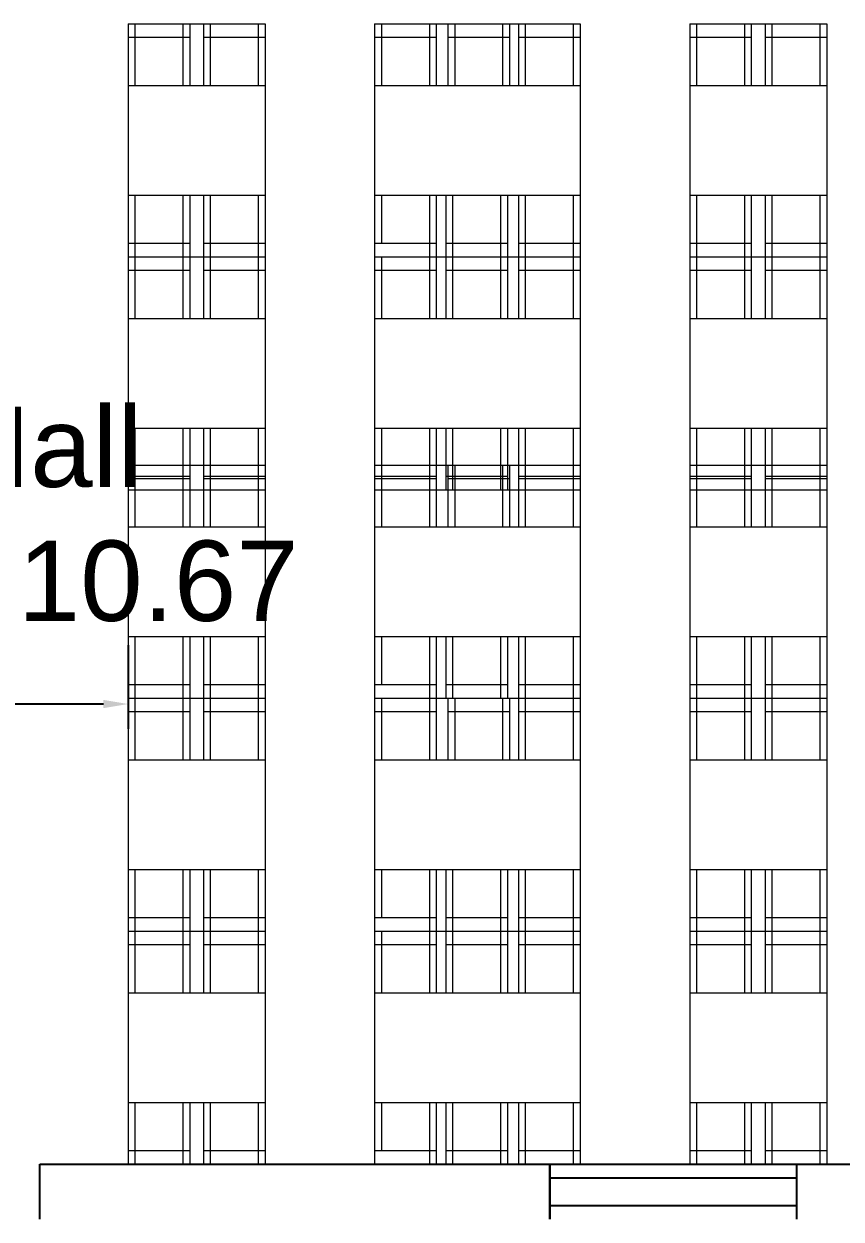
# Model space of a CAD drawing. Header units: inches. Extents: x 101 to 668, y -217 to 99.
# Drawn here: x 326.68 to 332.64, y 70.24 to 78.96 of the extents above; entities that cross this region are included whole.
import ezdxf

# ---------------------------------------------------------------- set-up
doc = ezdxf.new("R2010")
doc.units = ezdxf.units.IN
doc.header["$MEASUREMENT"] = 0
doc.layers.add('FUR', color=1, linetype='Continuous', lineweight=15)
doc.styles.get("Standard").update_dxf_attribs({"font": 'arial.ttf'})
doc.dimstyles.get("Standard").update_dxf_attribs({"dimtxt": 0.18, "dimasz": 0.18, "dimexe": 0.18, "dimexo": 0.0625, "dimgap": 0.09, "dimtad": 0, "dimtih": 1, "dimtoh": 1, "dimdec": 4, "dimzin": 0, "dimdsep": 46, "dimtxsty": 'Standard', "dimcen": 0.09, "dimadec": 0, "dimazin": 0, "dimtfac": 1, "dimtdec": 4, "dimtofl": 0, "dimtmove": 0, "dimatfit": 3, "dimfxl": 1, "dimtolj": 1, "dimtzin": 0, "dimarcsym": 0})

# ---------------------------------------------------------------- blocks, each defined once
blk = doc.blocks.new('*D166')
at = {"color": 0, "lineweight": -2}
for p, q in [((324.6482, 74.4231), (324.6482, 73.8135)), ((327.4382, 74.4231), (327.4382, 73.8135)), ((324.8282, 73.9935), (325.7177, 73.9935)), ((327.2582, 73.9935), (326.3687, 73.9935))]:
    blk.add_line(p, q, dxfattribs=at)
at = {"color": 0}
for points in [[(324.8282, 74.0235), (324.8282, 73.9635), (324.6482, 73.9935)], [(327.2582, 74.0235), (327.2582, 73.9635), (327.4382, 73.9935)]]:
    blk.add_solid(points, dxfattribs=at)
at = {"layer": 'Defpoints', "color": 0}
for p in [(324.6482, 74.4856), (327.4382, 74.4856), (327.4382, 73.9935)]:
    blk.add_point(p, dxfattribs=at)
at = {"color": 0, "insert": (326.0432, 73.9935), "char_height": 0.18, "attachment_point": 5}
blk.add_mtext('\\A1;2.79', dxfattribs=at)

msp = doc.modelspace()

# ---------------------------------------------------------------- linework, layer by layer
for p, q in [((326.79318, 70.63562), (344.33818, 70.63562)), ((326.79318, 70.23562), (326.79318, 70.63562)), ((330.51818, 70.23562), (330.51818, 70.63562)), ((330.51818, 70.63562), (330.51818, 70.23562)), ((332.31818, 70.63562), (332.31818, 70.23562)), ((330.51818, 70.53562), (332.31818, 70.53562)), ((330.51818, 70.33562), (332.31818, 70.33562))]:
    msp.add_line(p, q)
at = {"layer": 'FUR', "lineweight": 20}
for p, q in [((327.43818, 78.95562), (327.43818, 77.25562)), ((327.43818, 78.95562), (327.88818, 78.95562)), ((327.43818, 78.95562), (328.43818, 78.95562)), ((327.43818, 78.95562), (327.43818, 77.25562)), ((327.43818, 78.95562), (327.88818, 78.95562)), ((327.43818, 78.95562), (328.43818, 78.95562)), ((327.48818, 78.95562), (327.48818, 78.50562)), ((327.48818, 78.95562), (327.48818, 78.50562)), ((327.83818, 78.95562), (327.83818, 78.50562)), ((327.83818, 78.95562), (327.83818, 78.50562)), ((327.88818, 78.95562), (327.88818, 78.50562)), ((327.88818, 78.95562), (327.88818, 78.50562)), ((327.98818, 78.95562), (328.43818, 78.95562)), ((327.98818, 78.95562), (327.98818, 78.50562)), ((327.98818, 78.95562), (328.43818, 78.95562)), ((327.98818, 78.95562), (327.98818, 78.50562)), ((328.03818, 78.95562), (328.03818, 78.50562)), ((328.03818, 78.95562), (328.03818, 78.50562)), ((328.38818, 78.95562), (328.38818, 78.50562)), ((328.38818, 78.95562), (328.38818, 78.50562)), ((328.43818, 78.95562), (328.43818, 78.50562)), ((328.43818, 78.95562), (328.43818, 77.70562)), ((328.43818, 78.95562), (328.43818, 78.50562)), ((328.43818, 78.95562), (328.43818, 77.70562)), ((329.23818, 78.95562), (329.23818, 77.70562)), ((329.23818, 78.95562), (329.23818, 78.50562)), ((329.23818, 78.95562), (329.68818, 78.95562)), ((329.23818, 78.95562), (330.73818, 78.95562)), ((329.28818, 78.95562), (329.28818, 78.50562)), ((329.63818, 78.95562), (329.63818, 78.50562)), ((329.68818, 78.95562), (329.68818, 78.50562)), ((329.77283, 78.95562), (329.77283, 78.50562)), ((329.82283, 78.95562), (329.82283, 78.50562)), ((329.88818, 78.95562), (330.33818, 78.95562)), ((330.17283, 78.95562), (330.17283, 78.50562)), ((330.22283, 78.95562), (330.22283, 78.50562)), ((330.28818, 78.95562), (330.28818, 78.50562)), ((330.33818, 78.95562), (330.33818, 78.50562)), ((330.68818, 78.95562), (330.68818, 78.50562)), ((330.73818, 78.95562), (330.73818, 77.25562)), ((330.73818, 78.95562), (330.73818, 78.50562)), ((331.53818, 78.95562), (331.53818, 77.25562)), ((331.53818, 78.95562), (331.98818, 78.95562)), ((331.53818, 78.95562), (332.53818, 78.95562)), ((331.53818, 78.95562), (331.53818, 77.25562)), ((331.53818, 78.95562), (331.98818, 78.95562)), ((331.53818, 78.95562), (332.53818, 78.95562)), ((331.58818, 78.95562), (331.58818, 78.50562)), ((331.58818, 78.95562), (331.58818, 78.50562)), ((331.93818, 78.95562), (331.93818, 78.50562)), ((331.93818, 78.95562), (331.93818, 78.50562)), ((331.98818, 78.95562), (331.98818, 78.50562)), ((331.98818, 78.95562), (331.98818, 78.50562)), ((332.08818, 78.95562), (332.53818, 78.95562)), ((332.08818, 78.95562), (332.08818, 78.50562)), ((332.08818, 78.95562), (332.53818, 78.95562)), ((332.08818, 78.95562), (332.08818, 78.50562)), ((332.13818, 78.95562), (332.13818, 78.50562)), ((332.13818, 78.95562), (332.13818, 78.50562)), ((332.48818, 78.95562), (332.48818, 78.50562)), ((332.48818, 78.95562), (332.48818, 78.50562)), ((332.53818, 78.95562), (332.53818, 78.50562)), ((332.53818, 78.95562), (332.53818, 77.70562)), ((332.53818, 78.95562), (332.53818, 78.50562)), ((332.53818, 78.95562), (332.53818, 77.70562)), ((327.88818, 78.85562), (327.43818, 78.85562)), ((327.88818, 78.85562), (327.43818, 78.85562)), ((328.43818, 78.85562), (327.98818, 78.85562)), ((328.43818, 78.85562), (327.98818, 78.85562)), ((329.68818, 78.85562), (329.23818, 78.85562)), ((330.22283, 78.85562), (329.77283, 78.85562)), ((330.73818, 78.85562), (330.28818, 78.85562)), ((331.98818, 78.85562), (331.53818, 78.85562)), ((331.98818, 78.85562), (331.53818, 78.85562)), ((332.53818, 78.85562), (332.08818, 78.85562)), ((332.53818, 78.85562), (332.08818, 78.85562)), ((327.98818, 78.70562), (327.98818, 78.50562)), ((327.98818, 78.70562), (327.98818, 78.50562)), ((329.23818, 78.70562), (329.23818, 78.50562)), ((329.77283, 78.70562), (329.77283, 78.50562)), ((332.08818, 78.70562), (332.08818, 78.50562)), ((332.08818, 78.70562), (332.08818, 78.50562)), ((327.43818, 78.50562), (327.98818, 78.50562)), ((327.43818, 78.50562), (327.98818, 78.50562)), ((327.98818, 78.50562), (328.43818, 78.50562)), ((327.98818, 78.50562), (328.43818, 78.50562)), ((329.23818, 78.50562), (329.77283, 78.50562)), ((329.23818, 78.50562), (329.23818, 77.70562)), ((329.77283, 78.50562), (330.28818, 78.50562)), ((330.28818, 78.50562), (330.73818, 78.50562)), ((331.53818, 78.50562), (332.08818, 78.50562)), ((331.53818, 78.50562), (332.08818, 78.50562)), ((332.08818, 78.50562), (332.53818, 78.50562)), ((332.08818, 78.50562), (332.53818, 78.50562)), ((327.43818, 77.70562), (327.98818, 77.70562)), ((327.43818, 77.70562), (327.98818, 77.70562)), ((327.48818, 77.70562), (327.48818, 77.25562)), ((327.48818, 77.70562), (327.48818, 77.25562)), ((327.83818, 77.70562), (327.83818, 77.25562)), ((327.83818, 77.70562), (327.83818, 77.25562)), ((327.88818, 77.70562), (327.88818, 77.25562)), ((327.88818, 77.70562), (327.88818, 77.25562)), ((327.98818, 77.70562), (328.43818, 77.70562)), ((327.98818, 77.70562), (327.98818, 77.25562)), ((327.98818, 77.70562), (328.43818, 77.70562)), ((327.98818, 77.70562), (327.98818, 77.25562)), ((328.03818, 77.70562), (328.03818, 77.25562)), ((328.03818, 77.70562), (328.03818, 77.25562)), ((328.38818, 77.70562), (328.38818, 77.25562)), ((328.38818, 77.70562), (328.38818, 77.25562)), ((328.43818, 77.70562), (328.43818, 77.25562)), ((328.43818, 77.70562), (328.43818, 77.25562)), ((328.43818, 77.70562), (328.43818, 77.25562)), ((328.43818, 77.70562), (328.43818, 77.25562)), ((329.23818, 77.70562), (329.23818, 77.25562)), ((329.23818, 77.70562), (329.75739, 77.70562)), ((329.23818, 77.70562), (329.23818, 77.25562)), ((329.28818, 77.70562), (329.28818, 77.35562)), ((329.63818, 77.70562), (329.63818, 77.25562)), ((329.68818, 77.70562), (329.68818, 77.25562)), ((329.75739, 77.70562), (330.28818, 77.70562)), ((329.75739, 77.70562), (329.75739, 77.25562)), ((329.80739, 77.70562), (329.80739, 77.25562)), ((330.15739, 77.70562), (330.15739, 77.25562)), ((330.20739, 77.70562), (330.20739, 77.25562)), ((330.28818, 77.70562), (330.73818, 77.70562)), ((330.28818, 77.70562), (330.28818, 77.25562)), ((330.33818, 77.70562), (330.33818, 77.25562)), ((330.68818, 77.70562), (330.68818, 77.25562)), ((330.73818, 77.70562), (330.73818, 77.25562)), ((331.53818, 77.70562), (332.08818, 77.70562)), ((331.53818, 77.70562), (332.08818, 77.70562)), ((331.58818, 77.70562), (331.58818, 77.25562)), ((331.58818, 77.70562), (331.58818, 77.25562)), ((331.93818, 77.70562), (331.93818, 77.25562)), ((331.93818, 77.70562), (331.93818, 77.25562)), ((331.98818, 77.70562), (331.98818, 77.25562)), ((331.98818, 77.70562), (331.98818, 77.25562)), ((332.08818, 77.70562), (332.53818, 77.70562)), ((332.08818, 77.70562), (332.08818, 77.25562)), ((332.08818, 77.70562), (332.53818, 77.70562)), ((332.08818, 77.70562), (332.08818, 77.25562)), ((332.13818, 77.70562), (332.13818, 77.25562)), ((332.13818, 77.70562), (332.13818, 77.25562)), ((332.48818, 77.70562), (332.48818, 77.25562)), ((332.48818, 77.70562), (332.48818, 77.25562)), ((332.53818, 77.70562), (332.53818, 77.25562)), ((332.53818, 77.70562), (332.53818, 77.25562)), ((332.53818, 77.70562), (332.53818, 77.25562)), ((332.53818, 77.70562), (332.53818, 77.25562)), ((327.43818, 77.35562), (327.88818, 77.35562)), ((327.43818, 77.35562), (327.88818, 77.35562)), ((327.98818, 77.35562), (328.43818, 77.35562)), ((327.98818, 77.35562), (328.43818, 77.35562)), ((329.23818, 77.35562), (329.68818, 77.35562)), ((329.75739, 77.35562), (330.20739, 77.35562)), ((330.28818, 77.35562), (330.73818, 77.35562)), ((331.53818, 77.35562), (331.98818, 77.35562)), ((331.53818, 77.35562), (331.98818, 77.35562)), ((332.08818, 77.35562), (332.53818, 77.35562)), ((332.08818, 77.35562), (332.53818, 77.35562)), ((327.43818, 77.25562), (327.88818, 77.25562)), ((327.43818, 77.25562), (328.43818, 77.25562)), ((327.43818, 77.25562), (327.88818, 77.25562)), ((327.43818, 77.25562), (328.43818, 77.25562)), ((327.43818, 77.25562), (327.43818, 75.55562)), ((327.43818, 77.25562), (327.43818, 75.55562)), ((327.43818, 77.25562), (327.88818, 77.25562)), ((327.43818, 77.25562), (328.43818, 77.25562)), ((327.48818, 77.25562), (327.48818, 76.80562)), ((327.83818, 77.25562), (327.83818, 76.80562)), ((327.88818, 77.25562), (327.88818, 76.80562)), ((327.98818, 77.25562), (328.43818, 77.25562)), ((327.98818, 77.25562), (327.98818, 76.80562)), ((328.03818, 77.25562), (328.03818, 76.80562)), ((328.08818, 77.25562), (328.43818, 77.25562)), ((328.08818, 77.25562), (328.43818, 77.25562)), ((328.38818, 77.25562), (328.38818, 76.80562)), ((328.43818, 77.25562), (328.43818, 76.80562)), ((328.43818, 77.25562), (328.43818, 76.00562)), ((329.23818, 77.25562), (329.68818, 77.25562)), ((329.23818, 77.25562), (330.73818, 77.25562)), ((329.23818, 77.25562), (329.23818, 76.00562)), ((329.23818, 77.25562), (329.23818, 76.80562)), ((329.28818, 77.25562), (329.28818, 76.80562)), ((329.63818, 77.25562), (329.63818, 76.80562)), ((329.68818, 77.25562), (329.68818, 76.80562)), ((329.75739, 77.25562), (329.75739, 76.80562)), ((329.80739, 77.25562), (329.80739, 76.80562)), ((329.88818, 77.25562), (330.33818, 77.25562)), ((330.15739, 77.25562), (330.15739, 76.80562)), ((330.20739, 77.25562), (330.20739, 76.80562)), ((330.28818, 77.25562), (330.28818, 76.80562)), ((330.33818, 77.25562), (330.33818, 76.80562)), ((330.68818, 77.25562), (330.68818, 76.80562)), ((330.73818, 77.25562), (330.73818, 75.55562)), ((330.73818, 77.25562), (330.73818, 76.80562)), ((331.53818, 77.25562), (331.98818, 77.25562)), ((331.53818, 77.25562), (332.53818, 77.25562)), ((331.53818, 77.25562), (331.98818, 77.25562)), ((331.53818, 77.25562), (332.53818, 77.25562)), ((331.53818, 77.25562), (331.53818, 75.55562)), ((331.53818, 77.25562), (331.53818, 75.55562)), ((331.53818, 77.25562), (331.98818, 77.25562)), ((331.53818, 77.25562), (332.53818, 77.25562)), ((331.58818, 77.25562), (331.58818, 76.80562)), ((331.93818, 77.25562), (331.93818, 76.80562)), ((331.98818, 77.25562), (331.98818, 76.80562)), ((332.08818, 77.25562), (332.53818, 77.25562)), ((332.08818, 77.25562), (332.08818, 76.80562)), ((332.13818, 77.25562), (332.13818, 76.80562)), ((332.18818, 77.25562), (332.53818, 77.25562)), ((332.18818, 77.25562), (332.53818, 77.25562)), ((332.48818, 77.25562), (332.48818, 76.80562)), ((332.53818, 77.25562), (332.53818, 76.80562)), ((332.53818, 77.25562), (332.53818, 76.00562)), ((327.88818, 77.15562), (327.43818, 77.15562)), ((328.43818, 77.15562), (327.98818, 77.15562)), ((329.68818, 77.15562), (329.23818, 77.15562)), ((330.20739, 77.15562), (329.75739, 77.15562)), ((330.73818, 77.15562), (330.28818, 77.15562)), ((331.98818, 77.15562), (331.53818, 77.15562)), ((332.53818, 77.15562), (332.08818, 77.15562)), ((327.98818, 77.00562), (327.98818, 76.80562)), ((329.23818, 77.00562), (329.23818, 76.80562)), ((332.08818, 77.00562), (332.08818, 76.80562)), ((327.43818, 76.80562), (327.98818, 76.80562)), ((327.98818, 76.80562), (328.43818, 76.80562)), ((329.23818, 76.80562), (329.77283, 76.80562)), ((329.23818, 76.80562), (329.23818, 76.00562)), ((329.77283, 76.80562), (330.28818, 76.80562)), ((330.28818, 76.80562), (330.73818, 76.80562)), ((331.53818, 76.80562), (332.08818, 76.80562)), ((332.08818, 76.80562), (332.53818, 76.80562)), ((327.43818, 76.00562), (327.98818, 76.00562)), ((327.48818, 76.00562), (327.48818, 75.55562)), ((327.83818, 76.00562), (327.83818, 75.55562)), ((327.88818, 76.00562), (327.88818, 75.55562)), ((327.98818, 76.00562), (328.43818, 76.00562)), ((327.98818, 76.00562), (327.98818, 75.55562)), ((328.03818, 76.00562), (328.03818, 75.55562)), ((328.38818, 76.00562), (328.38818, 75.55562)), ((328.43818, 76.00562), (328.43818, 75.55562)), ((328.43818, 76.00562), (328.43818, 75.55562)), ((329.23818, 76.00562), (329.75739, 76.00562)), ((329.23818, 76.00562), (329.23818, 75.55562)), ((329.28818, 76.00562), (329.28818, 75.65562)), ((329.63818, 76.00562), (329.63818, 75.55562)), ((329.68818, 76.00562), (329.68818, 75.55562)), ((329.75739, 76.00562), (330.28818, 76.00562)), ((329.75739, 76.00562), (329.75739, 75.55562)), ((329.80739, 76.00562), (329.80739, 75.55562)), ((330.15739, 76.00562), (330.15739, 75.55562)), ((330.20739, 76.00562), (330.20739, 75.55562)), ((330.28818, 76.00562), (330.73818, 76.00562)), ((330.28818, 76.00562), (330.28818, 75.55562)), ((330.33818, 76.00562), (330.33818, 75.55562)), ((330.68818, 76.00562), (330.68818, 75.55562)), ((330.73818, 76.00562), (330.73818, 75.55562)), ((331.53818, 76.00562), (332.08818, 76.00562)), ((331.58818, 76.00562), (331.58818, 75.55562)), ((331.93818, 76.00562), (331.93818, 75.55562)), ((331.98818, 76.00562), (331.98818, 75.55562)), ((332.08818, 76.00562), (332.53818, 76.00562)), ((332.08818, 76.00562), (332.08818, 75.55562)), ((332.13818, 76.00562), (332.13818, 75.55562)), ((332.48818, 76.00562), (332.48818, 75.55562)), ((332.53818, 76.00562), (332.53818, 75.55562)), ((332.53818, 76.00562), (332.53818, 75.55562)), ((327.43818, 75.73562), (327.43818, 74.03562)), ((327.43818, 75.73562), (327.88818, 75.73562)), ((327.43818, 75.73562), (328.43818, 75.73562)), ((327.43818, 75.73562), (327.43818, 74.03562)), ((327.43818, 75.73562), (327.88818, 75.73562)), ((327.43818, 75.73562), (328.43818, 75.73562)), ((327.48818, 75.73562), (327.48818, 75.28562)), ((327.48818, 75.73562), (327.48818, 75.28562)), ((327.83818, 75.73562), (327.83818, 75.28562)), ((327.83818, 75.73562), (327.83818, 75.28562)), ((327.88818, 75.73562), (327.88818, 75.28562)), ((327.88818, 75.73562), (327.88818, 75.28562)), ((327.98818, 75.73562), (328.43818, 75.73562)), ((327.98818, 75.73562), (327.98818, 75.28562)), ((327.98818, 75.73562), (328.43818, 75.73562)), ((327.98818, 75.73562), (327.98818, 75.28562)), ((328.03818, 75.73562), (328.03818, 75.28562)), ((328.03818, 75.73562), (328.03818, 75.28562)), ((328.38818, 75.73562), (328.38818, 75.28562)), ((328.38818, 75.73562), (328.38818, 75.28562)), ((328.43818, 75.73562), (328.43818, 75.28562)), ((328.43818, 75.73562), (328.43818, 74.48562)), ((328.43818, 75.73562), (328.43818, 75.28562)), ((328.43818, 75.73562), (328.43818, 74.48562)), ((329.23818, 75.73562), (329.23818, 74.48562)), ((329.23818, 75.73562), (329.23818, 75.28562)), ((329.23818, 75.73562), (329.68818, 75.73562)), ((329.23818, 75.73562), (330.73818, 75.73562)), ((329.28818, 75.73562), (329.28818, 75.28562)), ((329.63818, 75.73562), (329.63818, 75.28562)), ((329.68818, 75.73562), (329.68818, 75.28562)), ((329.77283, 75.73562), (329.77283, 75.28562)), ((329.82283, 75.73562), (329.82283, 75.28562)), ((329.88818, 75.73562), (330.33818, 75.73562)), ((330.17283, 75.73562), (330.17283, 75.28562)), ((330.22283, 75.73562), (330.22283, 75.28562)), ((330.28818, 75.73562), (330.28818, 75.28562)), ((330.33818, 75.73562), (330.33818, 75.28562)), ((330.68818, 75.73562), (330.68818, 75.28562)), ((330.73818, 75.73562), (330.73818, 74.03562)), ((330.73818, 75.73562), (330.73818, 75.28562)), ((331.53818, 75.73562), (331.53818, 74.03562)), ((331.53818, 75.73562), (331.98818, 75.73562)), ((331.53818, 75.73562), (332.53818, 75.73562)), ((331.53818, 75.73562), (331.53818, 74.03562)), ((331.53818, 75.73562), (331.98818, 75.73562)), ((331.53818, 75.73562), (332.53818, 75.73562)), ((331.58818, 75.73562), (331.58818, 75.28562)), ((331.58818, 75.73562), (331.58818, 75.28562)), ((331.93818, 75.73562), (331.93818, 75.28562)), ((331.93818, 75.73562), (331.93818, 75.28562)), ((331.98818, 75.73562), (331.98818, 75.28562)), ((331.98818, 75.73562), (331.98818, 75.28562)), ((332.08818, 75.73562), (332.53818, 75.73562)), ((332.08818, 75.73562), (332.08818, 75.28562)), ((332.08818, 75.73562), (332.53818, 75.73562)), ((332.08818, 75.73562), (332.08818, 75.28562)), ((332.13818, 75.73562), (332.13818, 75.28562)), ((332.13818, 75.73562), (332.13818, 75.28562)), ((332.48818, 75.73562), (332.48818, 75.28562)), ((332.48818, 75.73562), (332.48818, 75.28562)), ((332.53818, 75.73562), (332.53818, 75.28562)), ((332.53818, 75.73562), (332.53818, 74.48562)), ((332.53818, 75.73562), (332.53818, 75.28562)), ((332.53818, 75.73562), (332.53818, 74.48562)), ((327.43818, 75.65562), (327.88818, 75.65562)), ((327.88818, 75.63562), (327.43818, 75.63562)), ((327.88818, 75.63562), (327.43818, 75.63562)), ((327.98818, 75.65562), (328.43818, 75.65562)), ((328.43818, 75.63562), (327.98818, 75.63562)), ((328.43818, 75.63562), (327.98818, 75.63562)), ((329.23818, 75.65562), (329.68818, 75.65562)), ((329.68818, 75.63562), (329.23818, 75.63562)), ((329.75739, 75.65562), (330.20739, 75.65562)), ((330.22283, 75.63562), (329.77283, 75.63562)), ((330.28818, 75.65562), (330.73818, 75.65562)), ((330.73818, 75.63562), (330.28818, 75.63562)), ((331.53818, 75.65562), (331.98818, 75.65562)), ((331.98818, 75.63562), (331.53818, 75.63562)), ((331.98818, 75.63562), (331.53818, 75.63562)), ((332.08818, 75.65562), (332.53818, 75.65562)), ((332.53818, 75.63562), (332.08818, 75.63562)), ((332.53818, 75.63562), (332.08818, 75.63562)), ((327.43818, 75.55562), (327.88818, 75.55562)), ((327.43818, 75.55562), (328.43818, 75.55562)), ((328.08818, 75.55562), (328.43818, 75.55562)), ((329.23818, 75.55562), (329.68818, 75.55562)), ((329.23818, 75.55562), (330.73818, 75.55562)), ((329.88818, 75.55562), (330.33818, 75.55562)), ((331.53818, 75.55562), (331.98818, 75.55562)), ((331.53818, 75.55562), (332.53818, 75.55562)), ((332.18818, 75.55562), (332.53818, 75.55562)), ((327.98818, 75.48562), (327.98818, 75.28562)), ((327.98818, 75.48562), (327.98818, 75.28562)), ((329.23818, 75.48562), (329.23818, 75.28562)), ((329.77283, 75.48562), (329.77283, 75.28562)), ((332.08818, 75.48562), (332.08818, 75.28562)), ((332.08818, 75.48562), (332.08818, 75.28562)), ((327.43818, 75.28562), (327.98818, 75.28562)), ((327.43818, 75.28562), (327.98818, 75.28562)), ((327.98818, 75.28562), (328.43818, 75.28562)), ((327.98818, 75.28562), (328.43818, 75.28562)), ((329.23818, 75.28562), (329.77283, 75.28562)), ((329.23818, 75.28562), (329.23818, 74.48562)), ((329.77283, 75.28562), (330.28818, 75.28562)), ((330.28818, 75.28562), (330.73818, 75.28562)), ((331.53818, 75.28562), (332.08818, 75.28562)), ((331.53818, 75.28562), (332.08818, 75.28562)), ((332.08818, 75.28562), (332.53818, 75.28562)), ((332.08818, 75.28562), (332.53818, 75.28562)), ((327.43818, 74.48562), (327.98818, 74.48562)), ((327.43818, 74.48562), (327.98818, 74.48562)), ((327.48818, 74.48562), (327.48818, 74.03562)), ((327.48818, 74.48562), (327.48818, 74.03562)), ((327.83818, 74.48562), (327.83818, 74.03562)), ((327.83818, 74.48562), (327.83818, 74.03562)), ((327.88818, 74.48562), (327.88818, 74.03562)), ((327.88818, 74.48562), (327.88818, 74.03562)), ((327.98818, 74.48562), (328.43818, 74.48562)), ((327.98818, 74.48562), (327.98818, 74.03562)), ((327.98818, 74.48562), (328.43818, 74.48562)), ((327.98818, 74.48562), (327.98818, 74.03562)), ((328.03818, 74.48562), (328.03818, 74.03562)), ((328.03818, 74.48562), (328.03818, 74.03562)), ((328.38818, 74.48562), (328.38818, 74.03562)), ((328.38818, 74.48562), (328.38818, 74.03562)), ((328.43818, 74.48562), (328.43818, 74.03562)), ((328.43818, 74.48562), (328.43818, 74.03562)), ((328.43818, 74.48562), (328.43818, 74.03562)), ((328.43818, 74.48562), (328.43818, 74.03562)), ((329.23818, 74.48562), (329.23818, 74.03562)), ((329.23818, 74.48562), (329.75739, 74.48562)), ((329.23818, 74.48562), (329.23818, 74.03562)), ((329.28818, 74.48562), (329.28818, 74.13562)), ((329.63818, 74.48562), (329.63818, 74.03562)), ((329.68818, 74.48562), (329.68818, 74.03562)), ((329.75739, 74.48562), (330.28818, 74.48562)), ((329.75739, 74.48562), (329.75739, 74.03562)), ((329.80739, 74.48562), (329.80739, 74.03562)), ((330.15739, 74.48562), (330.15739, 74.03562)), ((330.20739, 74.48562), (330.20739, 74.03562)), ((330.28818, 74.48562), (330.73818, 74.48562)), ((330.28818, 74.48562), (330.28818, 74.03562)), ((330.33818, 74.48562), (330.33818, 74.03562)), ((330.68818, 74.48562), (330.68818, 74.03562)), ((330.73818, 74.48562), (330.73818, 74.03562)), ((331.53818, 74.48562), (332.08818, 74.48562)), ((331.53818, 74.48562), (332.08818, 74.48562)), ((331.58818, 74.48562), (331.58818, 74.03562)), ((331.58818, 74.48562), (331.58818, 74.03562)), ((331.93818, 74.48562), (331.93818, 74.03562)), ((331.93818, 74.48562), (331.93818, 74.03562)), ((331.98818, 74.48562), (331.98818, 74.03562)), ((331.98818, 74.48562), (331.98818, 74.03562)), ((332.08818, 74.48562), (332.53818, 74.48562)), ((332.08818, 74.48562), (332.08818, 74.03562)), ((332.08818, 74.48562), (332.53818, 74.48562)), ((332.08818, 74.48562), (332.08818, 74.03562)), ((332.13818, 74.48562), (332.13818, 74.03562)), ((332.13818, 74.48562), (332.13818, 74.03562)), ((332.48818, 74.48562), (332.48818, 74.03562)), ((332.48818, 74.48562), (332.48818, 74.03562)), ((332.53818, 74.48562), (332.53818, 74.03562)), ((332.53818, 74.48562), (332.53818, 74.03562)), ((332.53818, 74.48562), (332.53818, 74.03562)), ((332.53818, 74.48562), (332.53818, 74.03562)), ((327.43818, 74.13562), (327.88818, 74.13562)), ((327.43818, 74.13562), (327.88818, 74.13562)), ((327.98818, 74.13562), (328.43818, 74.13562)), ((327.98818, 74.13562), (328.43818, 74.13562)), ((329.23818, 74.13562), (329.68818, 74.13562)), ((329.75739, 74.13562), (330.20739, 74.13562)), ((330.28818, 74.13562), (330.73818, 74.13562)), ((331.53818, 74.13562), (331.98818, 74.13562)), ((331.53818, 74.13562), (331.98818, 74.13562)), ((332.08818, 74.13562), (332.53818, 74.13562)), ((332.08818, 74.13562), (332.53818, 74.13562)), ((327.43818, 74.03562), (327.43818, 72.33562)), ((327.43818, 74.03562), (327.43818, 72.33562)), ((327.43818, 74.03562), (327.88818, 74.03562)), ((327.43818, 74.03562), (328.43818, 74.03562)), ((327.43818, 74.03562), (327.88818, 74.03562)), ((327.43818, 74.03562), (328.43818, 74.03562)), ((327.43818, 74.03562), (327.88818, 74.03562)), ((327.43818, 74.03562), (328.43818, 74.03562)), ((327.43818, 74.03562), (327.88818, 74.03562)), ((327.43818, 74.03562), (328.43818, 74.03562)), ((327.48818, 74.03562), (327.48818, 73.58562)), ((327.83818, 74.03562), (327.83818, 73.58562)), ((327.88818, 74.03562), (327.88818, 73.58562)), ((327.98818, 74.03562), (328.43818, 74.03562)), ((327.98818, 74.03562), (327.98818, 73.58562)), ((327.98818, 74.03562), (328.43818, 74.03562)), ((328.03818, 74.03562), (328.03818, 73.58562)), ((328.08818, 74.03562), (328.43818, 74.03562)), ((328.08818, 74.03562), (328.43818, 74.03562)), ((328.38818, 74.03562), (328.38818, 73.58562)), ((328.43818, 74.03562), (328.43818, 73.58562)), ((328.43818, 74.03562), (328.43818, 72.78562)), ((329.23818, 74.03562), (329.23818, 72.78562)), ((329.23818, 74.03562), (329.23818, 73.58562)), ((329.23818, 74.03562), (329.68818, 74.03562)), ((329.23818, 74.03562), (330.73818, 74.03562)), ((329.23818, 74.03562), (329.68818, 74.03562)), ((329.23818, 74.03562), (330.73818, 74.03562)), ((329.28818, 74.03562), (329.28818, 73.58562)), ((329.63818, 74.03562), (329.63818, 73.58562)), ((329.68818, 74.03562), (329.68818, 73.58562)), ((329.77283, 74.03562), (329.77283, 73.58562)), ((329.82283, 74.03562), (329.82283, 73.58562)), ((329.88818, 74.03562), (330.33818, 74.03562)), ((329.88818, 74.03562), (330.33818, 74.03562)), ((330.17283, 74.03562), (330.17283, 73.58562)), ((330.22283, 74.03562), (330.22283, 73.58562)), ((330.28818, 74.03562), (330.28818, 73.58562)), ((330.33818, 74.03562), (330.33818, 73.58562)), ((330.68818, 74.03562), (330.68818, 73.58562)), ((330.73818, 74.03562), (330.73818, 72.33562)), ((330.73818, 74.03562), (330.73818, 73.58562)), ((331.53818, 74.03562), (331.53818, 72.33562)), ((331.53818, 74.03562), (331.53818, 72.33562)), ((331.53818, 74.03562), (331.98818, 74.03562)), ((331.53818, 74.03562), (332.53818, 74.03562)), ((331.53818, 74.03562), (331.98818, 74.03562)), ((331.53818, 74.03562), (332.53818, 74.03562)), ((331.53818, 74.03562), (331.98818, 74.03562)), ((331.53818, 74.03562), (332.53818, 74.03562)), ((331.53818, 74.03562), (331.98818, 74.03562)), ((331.53818, 74.03562), (332.53818, 74.03562)), ((331.58818, 74.03562), (331.58818, 73.58562)), ((331.93818, 74.03562), (331.93818, 73.58562)), ((331.98818, 74.03562), (331.98818, 73.58562)), ((332.08818, 74.03562), (332.53818, 74.03562)), ((332.08818, 74.03562), (332.08818, 73.58562)), ((332.08818, 74.03562), (332.53818, 74.03562)), ((332.13818, 74.03562), (332.13818, 73.58562)), ((332.18818, 74.03562), (332.53818, 74.03562)), ((332.18818, 74.03562), (332.53818, 74.03562)), ((332.48818, 74.03562), (332.48818, 73.58562)), ((332.53818, 74.03562), (332.53818, 73.58562)), ((332.53818, 74.03562), (332.53818, 72.78562)), ((327.88818, 73.93562), (327.43818, 73.93562)), ((328.43818, 73.93562), (327.98818, 73.93562)), ((329.68818, 73.93562), (329.23818, 73.93562)), ((330.22283, 73.93562), (329.77283, 73.93562)), ((330.73818, 73.93562), (330.28818, 73.93562)), ((331.98818, 73.93562), (331.53818, 73.93562)), ((332.53818, 73.93562), (332.08818, 73.93562)), ((327.98818, 73.78562), (327.98818, 73.58562)), ((329.23818, 73.78562), (329.23818, 73.58562)), ((329.77283, 73.78562), (329.77283, 73.58562)), ((332.08818, 73.78562), (332.08818, 73.58562)), ((327.43818, 73.58562), (327.98818, 73.58562)), ((327.98818, 73.58562), (328.43818, 73.58562)), ((329.23818, 73.58562), (329.77283, 73.58562)), ((329.23818, 73.58562), (329.23818, 72.78562)), ((329.77283, 73.58562), (330.28818, 73.58562)), ((330.28818, 73.58562), (330.73818, 73.58562)), ((331.53818, 73.58562), (332.08818, 73.58562)), ((332.08818, 73.58562), (332.53818, 73.58562)), ((327.43818, 72.78562), (327.98818, 72.78562)), ((327.48818, 72.78562), (327.48818, 72.33562)), ((327.83818, 72.78562), (327.83818, 72.33562)), ((327.88818, 72.78562), (327.88818, 72.33562)), ((327.98818, 72.78562), (328.43818, 72.78562)), ((327.98818, 72.78562), (327.98818, 72.33562)), ((328.03818, 72.78562), (328.03818, 72.33562)), ((328.38818, 72.78562), (328.38818, 72.33562)), ((328.43818, 72.78562), (328.43818, 72.33562)), ((328.43818, 72.78562), (328.43818, 72.33562)), ((329.23818, 72.78562), (329.75739, 72.78562)), ((329.23818, 72.78562), (329.23818, 72.33562)), ((329.28818, 72.78562), (329.28818, 72.43562)), ((329.63818, 72.78562), (329.63818, 72.33562)), ((329.68818, 72.78562), (329.68818, 72.33562)), ((329.75739, 72.78562), (330.28818, 72.78562)), ((329.75739, 72.78562), (329.75739, 72.33562)), ((329.80739, 72.78562), (329.80739, 72.33562)), ((330.15739, 72.78562), (330.15739, 72.33562)), ((330.20739, 72.78562), (330.20739, 72.33562)), ((330.28818, 72.78562), (330.73818, 72.78562)), ((330.28818, 72.78562), (330.28818, 72.33562)), ((330.33818, 72.78562), (330.33818, 72.33562)), ((330.68818, 72.78562), (330.68818, 72.33562)), ((330.73818, 72.78562), (330.73818, 72.33562)), ((331.53818, 72.78562), (332.08818, 72.78562)), ((331.58818, 72.78562), (331.58818, 72.33562)), ((331.93818, 72.78562), (331.93818, 72.33562)), ((331.98818, 72.78562), (331.98818, 72.33562)), ((332.08818, 72.78562), (332.53818, 72.78562)), ((332.08818, 72.78562), (332.08818, 72.33562)), ((332.13818, 72.78562), (332.13818, 72.33562)), ((332.48818, 72.78562), (332.48818, 72.33562)), ((332.53818, 72.78562), (332.53818, 72.33562)), ((332.53818, 72.78562), (332.53818, 72.33562)), ((327.43818, 72.43562), (327.88818, 72.43562)), ((327.98818, 72.43562), (328.43818, 72.43562)), ((329.23818, 72.43562), (329.68818, 72.43562)), ((329.75739, 72.43562), (330.20739, 72.43562)), ((330.28818, 72.43562), (330.73818, 72.43562)), ((331.53818, 72.43562), (331.98818, 72.43562)), ((332.08818, 72.43562), (332.53818, 72.43562)), ((327.43818, 72.33562), (327.88818, 72.33562)), ((327.43818, 72.33562), (328.43818, 72.33562)), ((327.43818, 72.33562), (327.43818, 70.63562)), ((327.43818, 72.33562), (327.43818, 70.63562)), ((327.43818, 72.33562), (327.88818, 72.33562)), ((327.43818, 72.33562), (328.43818, 72.33562)), ((327.48818, 72.33562), (327.48818, 71.88562)), ((327.83818, 72.33562), (327.83818, 71.88562)), ((327.88818, 72.33562), (327.88818, 71.88562)), ((327.98818, 72.33562), (328.43818, 72.33562)), ((327.98818, 72.33562), (327.98818, 71.88562)), ((328.03818, 72.33562), (328.03818, 71.88562)), ((328.08818, 72.33562), (328.43818, 72.33562)), ((328.38818, 72.33562), (328.38818, 71.88562)), ((328.43818, 72.33562), (328.43818, 71.88562)), ((328.43818, 72.33562), (328.43818, 71.08562)), ((329.23818, 72.33562), (329.68818, 72.33562)), ((329.23818, 72.33562), (330.73818, 72.33562)), ((329.23818, 72.33562), (329.23818, 71.08562)), ((329.23818, 72.33562), (329.23818, 71.88562)), ((329.23818, 72.33562), (329.68818, 72.33562)), ((329.23818, 72.33562), (330.73818, 72.33562)), ((329.28818, 72.33562), (329.28818, 71.88562)), ((329.63818, 72.33562), (329.63818, 71.88562)), ((329.68818, 72.33562), (329.68818, 71.88562)), ((329.75739, 72.33562), (329.75739, 71.88562)), ((329.80739, 72.33562), (329.80739, 71.88562)), ((329.88818, 72.33562), (330.33818, 72.33562)), ((329.88818, 72.33562), (330.33818, 72.33562)), ((330.15739, 72.33562), (330.15739, 71.88562)), ((330.20739, 72.33562), (330.20739, 71.88562)), ((330.28818, 72.33562), (330.28818, 71.88562)), ((330.33818, 72.33562), (330.33818, 71.88562)), ((330.68818, 72.33562), (330.68818, 71.88562)), ((330.73818, 72.33562), (330.73818, 70.63562)), ((330.73818, 72.33562), (330.73818, 71.88562)), ((330.73818, 72.33562), (330.73818, 70.63562)), ((331.53818, 72.33562), (331.98818, 72.33562)), ((331.53818, 72.33562), (332.53818, 72.33562)), ((331.53818, 72.33562), (331.53818, 70.63562)), ((331.53818, 72.33562), (331.53818, 70.63562)), ((331.53818, 72.33562), (331.98818, 72.33562)), ((331.53818, 72.33562), (332.53818, 72.33562)), ((331.58818, 72.33562), (331.58818, 71.88562)), ((331.93818, 72.33562), (331.93818, 71.88562)), ((331.98818, 72.33562), (331.98818, 71.88562)), ((332.08818, 72.33562), (332.53818, 72.33562)), ((332.08818, 72.33562), (332.08818, 71.88562)), ((332.13818, 72.33562), (332.13818, 71.88562)), ((332.18818, 72.33562), (332.53818, 72.33562)), ((332.48818, 72.33562), (332.48818, 71.88562)), ((332.53818, 72.33562), (332.53818, 70.63562)), ((332.53818, 72.33562), (332.53818, 71.88562)), ((332.53818, 72.33562), (332.53818, 71.08562)), ((327.88818, 72.23562), (327.43818, 72.23562)), ((328.43818, 72.23562), (327.98818, 72.23562)), ((329.68818, 72.23562), (329.23818, 72.23562)), ((330.20739, 72.23562), (329.75739, 72.23562)), ((330.73818, 72.23562), (330.28818, 72.23562)), ((331.98818, 72.23562), (331.53818, 72.23562)), ((332.53818, 72.23562), (332.08818, 72.23562)), ((327.98818, 72.08562), (327.98818, 71.88562)), ((329.23818, 72.08562), (329.23818, 71.88562)), ((332.08818, 72.08562), (332.08818, 71.88562)), ((327.43818, 71.88562), (327.98818, 71.88562)), ((327.98818, 71.88562), (328.43818, 71.88562)), ((329.23818, 71.88562), (329.77283, 71.88562)), ((329.23818, 71.88562), (329.23818, 71.08562)), ((329.77283, 71.88562), (330.28818, 71.88562)), ((330.28818, 71.88562), (330.73818, 71.88562)), ((331.53818, 71.88562), (332.08818, 71.88562)), ((332.08818, 71.88562), (332.53818, 71.88562)), ((327.43818, 71.08562), (327.98818, 71.08562)), ((327.48818, 71.08562), (327.48818, 70.63562)), ((327.83818, 71.08562), (327.83818, 70.63562)), ((327.88818, 71.08562), (327.88818, 70.63562)), ((327.98818, 71.08562), (328.43818, 71.08562)), ((327.98818, 71.08562), (327.98818, 70.63562)), ((328.03818, 71.08562), (328.03818, 70.63562)), ((328.38818, 71.08562), (328.38818, 70.63562)), ((328.43818, 71.08562), (328.43818, 70.63562)), ((328.43818, 71.08562), (328.43818, 70.63562)), ((329.23818, 71.08562), (329.75739, 71.08562)), ((329.23818, 71.08562), (329.23818, 70.63562)), ((329.28818, 71.08562), (329.28818, 70.73562)), ((329.63818, 71.08562), (329.63818, 70.63562)), ((329.68818, 71.08562), (329.68818, 70.63562)), ((329.75739, 71.08562), (330.28818, 71.08562)), ((329.75739, 71.08562), (329.75739, 70.63562)), ((329.80739, 71.08562), (329.80739, 70.63562)), ((330.15739, 71.08562), (330.15739, 70.63562)), ((330.20739, 71.08562), (330.20739, 70.63562)), ((330.28818, 71.08562), (330.73818, 71.08562)), ((330.28818, 71.08562), (330.28818, 70.63562)), ((330.33818, 71.08562), (330.33818, 70.63562)), ((330.68818, 71.08562), (330.68818, 70.63562)), ((330.73818, 71.08562), (330.73818, 70.63562)), ((331.53818, 71.08562), (332.08818, 71.08562)), ((331.58818, 71.08562), (331.58818, 70.63562)), ((331.93818, 71.08562), (331.93818, 70.63562)), ((331.98818, 71.08562), (331.98818, 70.63562)), ((332.08818, 71.08562), (332.53818, 71.08562)), ((332.08818, 71.08562), (332.08818, 70.63562)), ((332.13818, 71.08562), (332.13818, 70.63562)), ((332.48818, 71.08562), (332.48818, 70.63562)), ((332.53818, 71.08562), (332.53818, 70.63562)), ((332.53818, 71.08562), (332.53818, 70.63562)), ((327.43818, 70.73562), (327.88818, 70.73562)), ((327.98818, 70.73562), (328.43818, 70.73562)), ((329.23818, 70.73562), (329.68818, 70.73562)), ((329.75739, 70.73562), (330.20739, 70.73562)), ((330.28818, 70.73562), (330.73818, 70.73562)), ((331.53818, 70.73562), (331.98818, 70.73562)), ((332.08818, 70.73562), (332.53818, 70.73562))]:
    msp.add_line(p, q, dxfattribs=at)

# ---------------------------------------------------------------- texts
at = {"insert": (323.58143, 76.16408), "char_height": 0.5865869, "width": 8.6047683, "attachment_point": 1}
msp.add_mtext('Dining Hall\\P36.58 X 10.67 ', dxfattribs=at)

# ---------------------------------------------------------------- dimensions: what is measured, and where the dimension line sits
dim = msp.add_linear_dim(base=(327.43818, 73.99353), p1=(324.64818, 74.48562), p2=(327.43818, 74.48562), dimstyle='Standard', override={"dimtxt": 0.18, "dimdec": 2})
dim.commit()
dim.dimension.update_dxf_attribs({"geometry": '*D166', "text_midpoint": (326.04318, 73.99353)})

doc.saveas('drawing.dxf')
